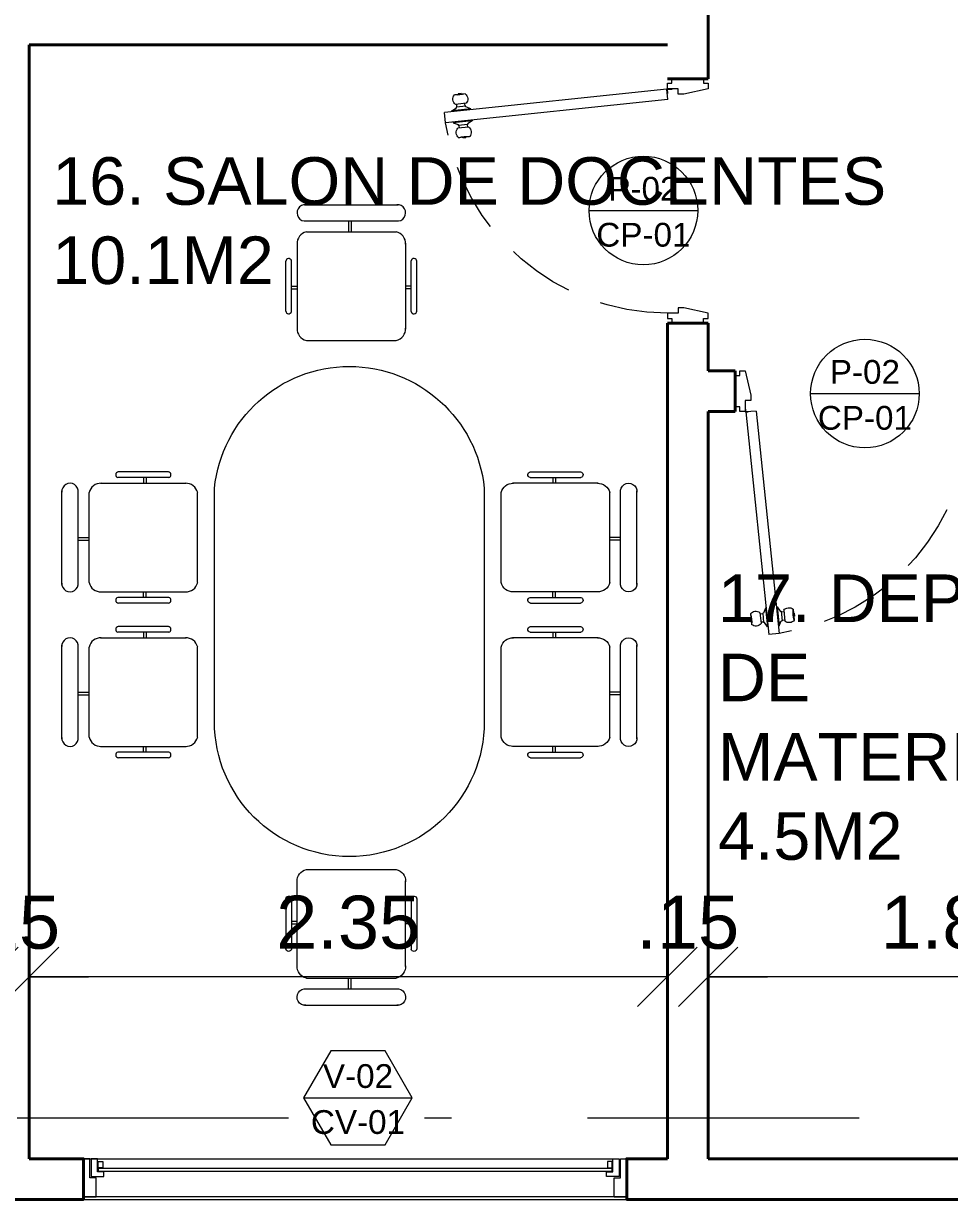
# Model space of a CAD drawing. Header units: inches. Extents: x 99003 to 99155, y 101852 to 101926.
# Drawn here: x 99023.695 to 99027.104, y 101884.755 to 101889.083 of the extents above; entities that cross this region are included whole.
import ezdxf
from ezdxf.enums import TextEntityAlignment as Align

# ---------------------------------------------------------------- set-up
doc = ezdxf.new("R2010")
doc.units = ezdxf.units.IN
doc.header["$MEASUREMENT"] = 0
doc.linetypes.add('DASHDOTX2', pattern=[2, 1, -0.5, 0, -0.5])
doc.linetypes.add('HIDDEN', pattern=[0.375, 0.25, -0.125])
for name, color, linetype, lineweight in [('5- 0.18 (muebles fijos)', 3, 'Continuous', 18), ('A_ACHU-1', 253, 'Continuous', 0), ('A_CARP-MAD', 46, 'Continuous', 18), ('A_CARP-MET', 126, 'Continuous', 18), ('A_EJES', 75, 'DASHDOTX2', 5), ('A_MUEB', 3, 'Continuous', 15), ('A_MURO', 7, 'Continuous', 40), ('A_PISO-GRAN', 250, 'Continuous', 0), ('A_PROY', 16, 'HIDDEN', 5), ('A_PUER', 134, 'Continuous', 18), ('A_TEXT', 154, 'Continuous', 0), ('A_TEXT-DIM', 54, 'Continuous', 13), ('A_TEXT-IDEN', 5, 'Continuous', 18), ('A_TEXT-NOTA', 53, 'Continuous', 20), ('A_VENT', 124, 'Continuous', 18)]:
    doc.layers.add(name, color=color, linetype=linetype, lineweight=lineweight)
doc.styles.add('ARIAL', font='arial.ttf')
doc.styles.add('DIM', font='arial.ttf')
doc.dimstyles.new('BAN_REP_1-125', dxfattribs={"dimtxt": 0.195, "dimasz": 0.2188, "dimexe": 0.15, "dimexo": 0.03, "dimgap": 0.1, "dimtad": 1, "dimzin": 4, "dimdsep": 46, "dimtxsty": 'ARIAL', "dimblk": 'OBLIQUE', "dimcen": 0.1, "dimse1": 1, "dimse2": 1, "dimclrd": 256, "dimclre": 256, "dimclrt": 256, "dimadec": 0, "dimazin": 0, "dimtfac": 1, "dimtix": 1, "dimtofl": 0, "dimtmove": 1, "dimatfit": 3, "dimldrblk": 'OPEN90', "dimfxl": 1, "dimtolj": 1, "dimtzin": 0, "dimlwd": -1, "dimlwe": -1, "dimarcsym": 0})

# ---------------------------------------------------------------- blocks, each defined once
blk = doc.blocks.new('puerta mad .90mt')
at = {"layer": '5- 0.18 (muebles fijos)'}
blk.add_line((19.2271, 37.8497), (19.2271, 37.8497), dxfattribs=at)
at = {"layer": 'A_ACHU-1'}
for p, q in [((19.1836, 37.8284), (19.1728, 37.812)), ((19.1764, 37.7588), (19.1836, 37.8284)), ((19.1866, 37.8281), (19.1836, 37.8284)), ((19.1866, 37.8281), (19.1836, 37.8284)), ((19.1201, 37.7942), (19.1213, 37.8055)), ((19.1201, 37.7942), (19.1227, 37.7939)), ((19.1212, 37.7797), (19.1227, 37.7939)), ((19.1213, 37.8055), (19.1239, 37.8052)), ((19.1227, 37.7939), (19.1254, 37.8194)), ((19.1561, 37.776), (19.1602, 37.8158)), ((19.1697, 37.8101), (19.1597, 37.8111)), ((19.1663, 37.7775), (19.1699, 37.8123)), ((19.1728, 37.812), (19.1699, 37.8123)), ((19.2201, 37.7542), (19.2274, 37.8239)), ((19.2244, 37.8242), (19.2274, 37.8239)), ((19.2244, 37.8242), (19.2274, 37.8239)), ((19.2274, 37.8239), (19.2346, 37.8055)), ((19.2339, 37.7704), (19.2375, 37.8052)), ((19.2346, 37.8055), (19.2375, 37.8052)), ((19.2373, 37.803), (19.2472, 37.802)), ((19.2436, 37.7669), (19.2477, 37.8067)), ((19.2799, 37.7775), (19.2825, 37.803)), ((19.2837, 37.7885), (19.2811, 37.7888)), ((19.2825, 37.7772), (19.2837, 37.7885)), ((19.1665, 37.7796), (19.1565, 37.7807)), ((19.1692, 37.7772), (19.1663, 37.7775)), ((19.1764, 37.7588), (19.1692, 37.7772)), ((19.1794, 37.7585), (19.1764, 37.7588)), ((19.2172, 37.7546), (19.2201, 37.7542)), ((19.2201, 37.7542), (19.231, 37.7707)), ((19.231, 37.7707), (19.2339, 37.7704)), ((19.2341, 37.7726), (19.2441, 37.7715)), ((19.2784, 37.7632), (19.2799, 37.7775)), ((19.2825, 37.7772), (19.2799, 37.7775)), ((19.1036, 37.0174), (19.1022, 37.0174)), ((19.1037, 37.0339), (19.1036, 37.0174)), ((19.1037, 37.0339), (19.1042, 37.0389)), ((19.1039, 37.0359), (19.1203, 37.0345)), ((19.104, 37.0369), (19.113, 37.0361)), ((19.1204, 37.0355), (19.1203, 37.0345))]:
    blk.add_line(p, q, dxfattribs=at)
blk.add_circle((19.1038, 37.0354), 0.00188, dxfattribs=at)
for centre, radius, start, end in [((19.0316, 37.8091), 0.0943, 341.7974, 6.2752), ((19.1411, 37.801), 0.0242, 37.6391, 130.4335), ((19.2634, 37.7883), 0.0242, 37.6391, 130.4335), ((19.3722, 37.7736), 0.0943, 161.7974, 186.2752), ((19.1404, 37.7944), 0.0242, 217.6391, 310.4335), ((19.2627, 37.7816), 0.0242, 217.6391, 310.4335), ((19.1038, 37.0354), 0.000938, 85, 265), ((19.1038, 37.0354), 0.000937, 265, 85)]:
    blk.add_arc(centre, radius, start, end, dxfattribs=at)
at = {"layer": 'A_CARP-MAD'}
for points in [[(19.0653, 36.9024), (19.0823, 36.9024), (19.0823, 36.8854), (19.1023, 36.8854), (19.1223, 36.9754), (19.1223, 36.9954), (19.1023, 36.9954), (19.1023, 37.0354), (19.0823, 37.0354), (19.0823, 37.0184), (19.0653, 37.0184)], [(19.9653, 36.9024), (19.9483, 36.9024), (19.9483, 36.8854), (19.9283, 36.8854), (19.9083, 36.9754), (19.9083, 36.9954), (19.9283, 36.9954), (19.9283, 37.0354), (19.9483, 37.0354), (19.9483, 37.0184), (19.9653, 37.0184)]]:
    blk.add_lwpolyline(points, close=True, dxfattribs=at)
at = {"layer": 'A_PROY'}
blk.add_arc((19.1008, 37.0343), 0.8276, 0.0783, 81.2006, dxfattribs=at)
at = {"layer": 'A_PUER'}
for p, q in [((19.104, 37.0369), (19.1895, 37.8555)), ((19.1418, 37.0336), (19.2274, 37.8522)), ((19.2274, 37.8522), (19.1895, 37.8555)), ((19.1418, 37.0336), (19.104, 37.0369))]:
    blk.add_line(p, q, dxfattribs=at)
blk = doc.blocks.new('Silla7')
for p, q in [((0.3936, 0.2205), (0.2064, 0.2205)), ((0.392, 0.2414), (0.208, 0.2414)), ((0.3, 0.2205), (0.3, 0.2)), ((0.31, 0.2205), (0.31, 0.2)), ((0.06, -0.174), (0.06, 0.174)), ((0.1422, 0.2), (0.4578, 0.2)), ((0, -0.1724), (0, 0.1724)), ((0.1, -0.1656), (0.1, 0.1656)), ((0.5, -0.1656), (0.5, 0.1656)), ((0.06, 0), (0.1, 0)), ((0.06, -0.01), (0.1, -0.01)), ((0.1422, -0.2), (0.4578, -0.2)), ((0.3, -0.2205), (0.3, -0.2)), ((0.31, -0.2205), (0.31, -0.2)), ((0.3936, -0.2205), (0.2064, -0.2205)), ((0.392, -0.2414), (0.208, -0.2414))]:
    blk.add_line(p, q)
for centre, radius, start, end in [((0.2089, 0.2308), 0.0106, 95.194, 256.2053), ((0.3911, 0.2308), 0.0106, 283.7947, 84.806), ((0.0301, 0.1698), 0.0302, 352.0545, 184.9417), ((0.1437, 0.155), 0.045, 88.0008, 166.4156), ((0.4563, 0.155), 0.045, 13.5844, 91.9992), ((0.0301, -0.1698), 0.0302, 175.0583, 7.9455), ((0.1437, -0.155), 0.045, 193.5844, 271.9992), ((0.4563, -0.155), 0.045, 268.0008, 346.4156), ((0.2089, -0.2308), 0.0106, 103.7947, 264.806), ((0.3911, -0.2308), 0.0106, 275.194, 76.2053)]:
    blk.add_arc(centre, radius, start, end)
blk = doc.blocks.new('_Oblique')
at = {"color": 0, "linetype": 'ByBlock', "lineweight": -2}
blk.add_line((-0.5, -0.5), (0.5, 0.5), dxfattribs=at)
blk = doc.blocks.new('*D255')
at = {"layer": 'A_TEXT-DIM', "transparency": 16777216}
blk.add_line((99028.0158, 101885.5749), (99026.2158, 101885.5749), dxfattribs=at)
at = {"layer": 'DEFPOINTS', "color": 0, "transparency": 16777216}
for p in [(99026.2158, 101885.5749), (99026.2158, 101885.4168), (99028.0158, 101885.2712)]:
    blk.add_point(p, dxfattribs=at)
at = {"layer": 'A_TEXT-DIM', "transparency": 16777216, "xscale": 0.2188, "yscale": 0.2188, "zscale": 0.2188, "rotation": 180}
blk.add_blockref('_Oblique', (99026.2158, 101885.5749), dxfattribs=at)
at = {"layer": 'A_TEXT-DIM', "transparency": 16777216, "xscale": 0.2188, "yscale": 0.2188, "zscale": 0.2188}
blk.add_blockref('_Oblique', (99028.0158, 101885.5749), dxfattribs=at)
at = {"layer": 'A_TEXT-DIM', "transparency": 16777216, "insert": (99027.1158, 101885.7745), "char_height": 0.195, "attachment_point": 5, "style": 'ARIAL'}
blk.add_mtext('\\A1;1.80', dxfattribs=at)
blk = doc.blocks.new('_Open90')
at = {"color": 0, "linetype": 'ByBlock', "lineweight": -2}
for p, q in [((-0.5, 0.5), (0, 0)), ((0, 0), (-1, 0)), ((0, 0), (-0.5, -0.5))]:
    blk.add_line(p, q, dxfattribs=at)
blk = doc.blocks.new('*D256')
at = {"layer": 'A_TEXT-DIM', "transparency": 16777216}
for p, q in [((99026.0658, 101885.5749), (99025.847, 101885.5749)), ((99026.2158, 101885.5749), (99026.4346, 101885.5749))]:
    blk.add_line(p, q, dxfattribs=at)
at = {"layer": 'DEFPOINTS', "color": 0, "transparency": 16777216}
for p in [(99026.0658, 101885.5749), (99026.0658, 101885.4168), (99026.2158, 101885.4168)]:
    blk.add_point(p, dxfattribs=at)
at = {"layer": 'A_TEXT-DIM', "transparency": 16777216, "xscale": 0.2188, "yscale": 0.2188, "zscale": 0.2188}
blk.add_blockref('_Oblique', (99026.0658, 101885.5749), dxfattribs=at)
at = {"layer": 'A_TEXT-DIM', "transparency": 16777216, "xscale": 0.2188, "yscale": 0.2188, "zscale": 0.2188, "rotation": 180}
blk.add_blockref('_Oblique', (99026.2158, 101885.5749), dxfattribs=at)
at = {"layer": 'A_TEXT-DIM', "transparency": 16777216, "insert": (99026.1408, 101885.7745), "char_height": 0.195, "attachment_point": 5, "style": 'ARIAL'}
blk.add_mtext('\\A1;.15', dxfattribs=at)
blk = doc.blocks.new('*D257')
at = {"layer": 'A_TEXT-DIM', "transparency": 16777216}
blk.add_line((99026.0658, 101885.5749), (99023.7158, 101885.5749), dxfattribs=at)
at = {"layer": 'DEFPOINTS', "color": 0, "transparency": 16777216}
for p in [(99023.7158, 101885.5749), (99023.7158, 101885.5546), (99026.0658, 101885.4168)]:
    blk.add_point(p, dxfattribs=at)
at = {"layer": 'A_TEXT-DIM', "transparency": 16777216, "xscale": 0.2188, "yscale": 0.2188, "zscale": 0.2188, "rotation": 180}
blk.add_blockref('_Oblique', (99023.7158, 101885.5749), dxfattribs=at)
at = {"layer": 'A_TEXT-DIM', "transparency": 16777216, "xscale": 0.2188, "yscale": 0.2188, "zscale": 0.2188}
blk.add_blockref('_Oblique', (99026.0658, 101885.5749), dxfattribs=at)
at = {"layer": 'A_TEXT-DIM', "transparency": 16777216, "insert": (99024.8908, 101885.7745), "char_height": 0.195, "attachment_point": 5, "style": 'ARIAL'}
blk.add_mtext('\\A1;2.35', dxfattribs=at)
blk = doc.blocks.new('*D258')
at = {"layer": 'A_TEXT-DIM', "transparency": 16777216}
for p, q in [((99023.5658, 101885.5749), (99023.347, 101885.5749)), ((99023.7158, 101885.5749), (99023.9346, 101885.5749))]:
    blk.add_line(p, q, dxfattribs=at)
at = {"layer": 'DEFPOINTS', "color": 0, "transparency": 16777216}
for p in [(99023.5658, 101885.5749), (99023.5658, 101885.517), (99023.7158, 101885.5546)]:
    blk.add_point(p, dxfattribs=at)
at = {"layer": 'A_TEXT-DIM', "transparency": 16777216, "xscale": 0.2188, "yscale": 0.2188, "zscale": 0.2188}
blk.add_blockref('_Oblique', (99023.5658, 101885.5749), dxfattribs=at)
at = {"layer": 'A_TEXT-DIM', "transparency": 16777216, "xscale": 0.2188, "yscale": 0.2188, "zscale": 0.2188, "rotation": 180}
blk.add_blockref('_Oblique', (99023.7158, 101885.5749), dxfattribs=at)
at = {"layer": 'A_TEXT-DIM', "transparency": 16777216, "insert": (99023.6408, 101885.7745), "char_height": 0.195, "attachment_point": 5, "style": 'ARIAL'}
blk.add_mtext('\\A1;.15', dxfattribs=at)
blk = doc.blocks.new('Ventana 2.00 X 2.00')
at = {"layer": 'A_CARP-MAD'}
for points in [[(-1.9768, 0), (-2, 0), (-2, -0.1397), (-1.9534, -0.1397), (-1.9534, -0.0701), (-1.9768, -0.0701)], [(-1.9721, 0), (-1.9721, -0.0652), (-1.9256, -0.0652), (-1.9256, -0.0479), (-1.9489, -0.0479), (-1.9489, 0)], [(-0.0279, 0), (-0.0279, -0.0652), (-0.0744, -0.0652), (-0.0744, -0.0479), (-0.0511, -0.0479), (-0.0511, 0)], [(-0.0279, 0), (-0.0279, -0.0652), (-0.0744, -0.0652), (-0.0744, -0.0479), (-0.0511, -0.0479), (-0.0511, 0)], [(-1.9287, -0.0333), (-1.9462, -0.0333), (-1.9462, -0.0104), (-1.9287, -0.0104)], [(-0.0713, -0.0333), (-0.0538, -0.0333), (-0.0538, -0.0104), (-0.0713, -0.0104)]]:
    blk.add_lwpolyline(points, close=True, dxfattribs=at)
blk.add_lwpolyline([(-0.0466, -0.1397), (-0.0466, -0.0701), (-0.0232, -0.0701), (-0.0232, 0), (0, 0), (0, -0.1397)], dxfattribs=at)
at = {"layer": 'A_CARP-MET'}
blk.add_line((-0.0466, -0.1397), (0, -0.1397), dxfattribs=at)
blk.add_lwpolyline([(-0.0713, -0.0333), (-0.0538, -0.0333), (-0.0538, -0.0104), (-0.0713, -0.0104)], close=True, dxfattribs=at)
at = {"layer": 'A_VENT'}
for p, q in [((-2, 0), (-0.0511, 0)), ((0, -0.1397), (-2, -0.1397))]:
    blk.add_line(p, q, dxfattribs=at)
blk.add_lwpolyline([(-0.0538, -0.0361), (-1.9462, -0.0361), (-1.9462, -0.0454), (-0.0538, -0.0454)], close=True, dxfattribs=at)
blk = doc.blocks.new('DETALLE DE PUERTAS')
at = {"layer": 'A_TEXT-IDEN'}
blk.add_line((-0.2, 0), (0.2, 0), dxfattribs=at)
blk.add_circle((0, 0), 0.2, dxfattribs=at)
at = {"layer": 'A_TEXT-NOTA', "linetype": 'Continuous', "style": 'ARIAL'}
for tag, p in [('#_PUERTA', (0, 0.0361)), ('DETALLE#', (0, -0.1331))]:
    blk.add_attdef(tag, text='', height=0.0875, dxfattribs=at).set_placement(p, align=Align.CENTER)
blk = doc.blocks.new('DETALLE DE VENTANA')
at = {"layer": 'A_TEXT-IDEN'}
blk.add_line((-0.2, 0), (0.2, 0), dxfattribs=at)
blk.add_line((-0.2, 0), (0.2, 0), dxfattribs=at)
blk.add_lwpolyline([(-0.1, 0.1732), (-0.2, 0), (-0.1, -0.1732), (0.1, -0.1732), (0.2, 0), (0.1, 0.1732)], close=True, dxfattribs=at)
at = {"layer": 'A_TEXT-NOTA', "linetype": 'Continuous', "style": 'ARIAL'}
for tag, p in [('#_VENTANA', (0, 0.0361)), ('DETALLE#', (0, -0.1331))]:
    blk.add_attdef(tag, text='', height=0.0875, dxfattribs=at).set_placement(p, align=Align.CENTER)

msp = doc.modelspace()

# ---------------------------------------------------------------- linework, layer by layer
at = {"layer": 'A_EJES'}
msp.add_line((99030.9715, 101885.0546), (99006.1568, 101885.0546), dxfattribs=at)
at = {"layer": 'A_MUEB'}
msp.add_lwpolyline([(99024.3985, 101886.5141), (99024.3985, 101887.3729, -0.902653), (99025.3918, 101887.3729), (99025.3918, 101886.5141, -1), (99024.3985, 101886.5141, 1)], format="xyb", dxfattribs=at)
at = {"layer": 'A_MURO'}
for p, q in [((99023.7158, 101889.0054), (99023.7158, 101884.9054)), ((99026.0658, 101889.0054), (99023.7158, 101889.0054)), ((99026.2158, 101888.8804), (99026.0658, 101888.8804)), ((99026.0658, 101887.9804), (99026.0658, 101884.9054)), ((99026.2158, 101887.9804), (99026.0658, 101887.9804)), ((99026.2158, 101887.9804), (99026.2158, 101887.8054)), ((99026.3158, 101887.8054), (99026.2158, 101887.8054)), ((99026.3158, 101887.8054), (99026.3158, 101887.6554)), ((99026.2158, 101887.6554), (99026.2158, 101884.9054)), ((99026.3158, 101887.6554), (99026.2158, 101887.6554)), ((99028.0158, 101884.9054), (99026.2158, 101884.9054))]:
    msp.add_line(p, q, dxfattribs=at)
for points in [[(99026.2158, 101888.8804), (99026.2158, 101889.2554)], [(99023.2158, 101884.9054), (99022.8158, 101884.9054), (99022.8158, 101884.7554), (99023.9163, 101884.7554), (99023.9163, 101884.9054), (99023.7158, 101884.9054)], [(99026.0658, 101884.9054), (99025.9163, 101884.9054), (99025.9163, 101884.7554), (99029.4658, 101884.7554)]]:
    msp.add_lwpolyline(points, dxfattribs=at)
at = {"layer": 'A_PISO-GRAN', "ltscale": 0.333}
msp.add_lwpolyline([(99010.9158, 101884.7554), (99030.8158, 101884.7554), (99030.8158, 101883.7554), (99010.9158, 101883.7554)], close=True, dxfattribs=at)

# ---------------------------------------------------------------- block references
at = {"color": 1}
for name, p, values in [('DETALLE DE PUERTAS', (99025.9775, 101888.3954), {'#_PUERTA': 'P-02', 'DETALLE#': 'CP-01'}), ('DETALLE DE PUERTAS', (99026.793, 101887.7214), {'#_PUERTA': 'P-02', 'DETALLE#': 'CP-01'}), ('DETALLE DE VENTANA', (99024.9268, 101885.1298), {'DETALLE#': 'CV-01', '#_VENTANA': 'V-02'})]:
    msp.add_blockref(name, p, dxfattribs=at).add_auto_attribs(values)
at = {"layer": 'A_MUEB', "extrusion": (0, 0, -1), "xscale": -1, "zscale": -1, "rotation": 90}
msp.add_blockref('Silla7', (-99024.9023, 101888.4167), dxfattribs=at)
at = {"layer": 'A_MUEB', "extrusion": (0, 0, -1), "xscale": -1, "zscale": -1}
for p in [(-99023.8366, 101887.1915), (-99023.8366, 101886.6228)]:
    msp.add_blockref('Silla7', p, dxfattribs=at)
at = {"layer": 'A_MUEB', "extrusion": (0, 0, -1), "zscale": -1}
for p in [(-99025.9537, 101887.1915), (-99025.9537, 101886.6228)]:
    msp.add_blockref('Silla7', p, dxfattribs=at)
at = {"layer": 'A_MUEB', "extrusion": (0, 0, -1), "zscale": -1, "rotation": 90}
msp.add_blockref('Silla7', (-99024.9023, 101885.4703), dxfattribs=at)
at = {"layer": 'A_PISO-GRAN'}
msp.add_blockref('Ventana 2.00 X 2.00', (99025.9163, 101884.9054), dxfattribs=at)
at = {"layer": 'A_PUER', "xscale": -1}
for p, rotation in [((99063.1012, 101907.9458), 90), ((99007.2504, 101924.6908), 180)]:
    msp.add_blockref('puerta mad .90mt', p, dxfattribs=dict(at, rotation=rotation))

# ---------------------------------------------------------------- texts
at = {"layer": 'A_TEXT', "char_height": 0.175, "attachment_point": 1, "style": 'DIM'}
for s, insert, width in [('16. SALON DE DOCENTES\\P10.1M2', (99023.8015, 101888.5914), 3.61759), ('17. DEPOSITO DE MATERIALES\\P4.5M2', (99026.2522, 101887.0557), 1.830719)]:
    msp.add_mtext(s, dxfattribs=dict(at, insert=insert, width=width))

# ---------------------------------------------------------------- dimensions: what is measured, and where the dimension line sits
at = {"layer": 'A_TEXT-DIM'}
for base, p1, p2, picture, middle in [((99023.5658, 101885.5749), (99023.7158, 101885.5546), (99023.5658, 101885.517), '*D258', (99023.6408, 101885.7745)), ((99023.7158, 101885.5749), (99026.0658, 101885.4168), (99023.7158, 101885.5546), '*D257', (99024.8908, 101885.7745)), ((99026.0658, 101885.5749), (99026.2158, 101885.4168), (99026.0658, 101885.4168), '*D256', (99026.1408, 101885.7745)), ((99026.2158, 101885.5749), (99028.0158, 101885.2712), (99026.2158, 101885.4168), '*D255', (99027.1158, 101885.7745))]:
    dim = msp.add_linear_dim(base=base, p1=p1, p2=p2, dimstyle='BAN_REP_1-125', dxfattribs=at)
    dim.commit()
    dim.dimension.update_dxf_attribs({"geometry": picture, "text_midpoint": middle})

doc.saveas('drawing.dxf')
